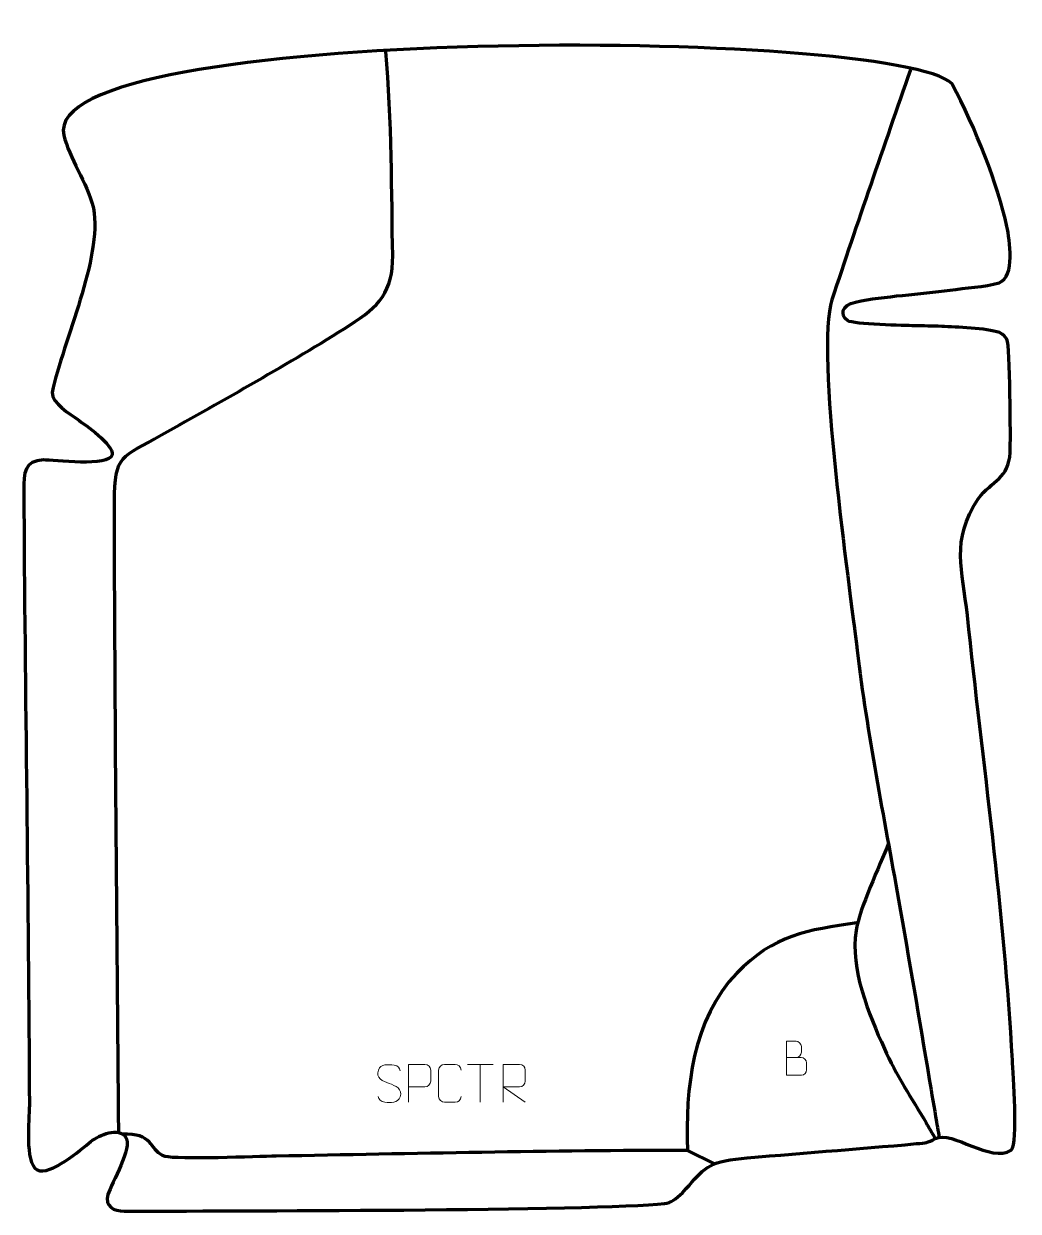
# Model space of a CAD drawing. Header units: millimetres. Extents: x -777 to -122, y -122 to 661.
import ezdxf

# ---------------------------------------------------------------- set-up
doc = ezdxf.new("R2010")
doc.units = ezdxf.units.MM
doc.header["$MEASUREMENT"] = 0
doc.layers.add('layer 2', color=7, linetype='Continuous')
doc.layers.add('layer 3', color=7, linetype='Continuous')

msp = doc.modelspace()

# ---------------------------------------------------------------- linework, layer by layer
at = {"layer": 'layer 2', "color": 142, "lineweight": 158}
for points, knots in [([(-714.5376, -69.9112), (-715.7089, 68.4492), (-717.2234, 207.0658), (-717.3669, 345.4137), (-717.3669, 345.4137), (-717.3999, 377.2907), (-712.6161, 374.6992), (-686.2857, 389.6606), (-686.2857, 389.6606), (-644.8381, 413.2118), (-602.4141, 436.5593), (-562.215, 462.071), (-562.215, 462.071), (-542.944, 474.3526), (-533.8564, 484.0313), (-534.0108, 507.8814), (-534.0108, 507.8814), (-534.7937, 547.1319), (-534.4867, 598.078), (-538.6473, 642.3173)], [0, 0, 0, 0, 0.16666667, 0.16666667, 0.16666667, 0.16666667, 0.33333333, 0.33333333, 0.33333333, 0.33333333, 0.5, 0.5, 0.5, 0.5, 0.66666667, 0.66666667, 0.66666667, 0.66666667, 1, 1, 1, 1]), ([(-192.8803, 630.2114), (-210.2556, 579.7358), (-227.9833, 529.3381), (-244.566, 478.6175), (-244.566, 478.6175), (-255.6193, 444.8091), (-232.8552, 289.749), (-227.9077, 247.8144), (-227.9077, 247.8144), (-221.3179, 192.5328), (-210.3646, 138.1585), (-200.6561, 83.3611), (-200.6561, 83.3611), (-193.6869, 44.0296), (-187.0482, 4.6438), (-180.3904, -34.7412), (-180.3904, -34.7412), (-178.8121, -44.0777), (-177.2338, -53.4142), (-175.6555, -62.7506), (-175.6555, -62.7506), (-175.2402, -65.2076), (-174.8248, -67.6646), (-174.4095, -70.1215), (-174.4095, -70.1215), (-174.4095, -70.1215), (-173.9111, -73.0699), (-173.9111, -73.0699)], [0, 0, 0, 0, 0.125, 0.125, 0.125, 0.125, 0.25, 0.25, 0.25, 0.25, 0.375, 0.375, 0.375, 0.375, 0.5, 0.5, 0.5, 0.5, 0.625, 0.625, 0.625, 0.625, 0.75, 0.75, 0.75, 0.75, 1, 1, 1, 1]), ([(-207.2629, 120.6509), (-213.0898, 106.1507), (-226.5499, 77.2525), (-228.6515, 63.2929), (-228.6515, 63.2929), (-232.5519, 37.3856), (-220.4553, 8.6615), (-210.0207, -14.6522), (-210.0207, -14.6522), (-202.4315, -31.6085), (-191.9102, -47.5167), (-182.4783, -63.5137), (-182.4783, -63.5137), (-180.4556, -66.9725), (-178.4332, -70.4315), (-176.4113, -73.8907)], [0, 0, 0, 0, 0.2, 0.2, 0.2, 0.2, 0.4, 0.4, 0.4, 0.4, 0.6, 0.6, 0.6, 0.6, 1, 1, 1, 1]), ([(-228.095, 68.167), (-260.4186, 63.7326), (-283.4703, 60.0171), (-307.2129, 35.1865), (-307.2129, 35.1865), (-336.332, 4.733), (-341.4581, -41.0346), (-339.6828, -81.6535)], [0, 0, 0, 0, 0.33333333, 0.33333333, 0.33333333, 0.33333333, 1, 1, 1, 1]), ([(-321.9455, -90.5326), (-321.9455, -90.5326), (-339.6828, -81.6535), (-339.6828, -81.6535), (-339.6828, -81.6535), (-429.9518, -81.7124), (-520.6047, -83.7525), (-610.8804, -85.4699), (-610.8804, -85.4699), (-623.0463, -85.7068), (-676.1784, -87.8141), (-683.945, -85.5915), (-683.945, -85.5915), (-693.778, -82.7775), (-691.3847, -70.9667), (-708.7374, -71.0059), (-708.7374, -71.0059), (-708.7374, -71.0059), (-711.956, -71.0132), (-711.956, -71.0132)], [0, 0, 0, 0, 0.16666667, 0.16666667, 0.16666667, 0.16666667, 0.33333333, 0.33333333, 0.33333333, 0.33333333, 0.5, 0.5, 0.5, 0.5, 0.66666667, 0.66666667, 0.66666667, 0.66666667, 1, 1, 1, 1])]:
    msp.add_open_spline(points, degree=3, knots=knots, dxfattribs=at)
at = {"layer": 'layer 2', "color": 250, "lineweight": 9}
for points, knots in [([(-274.5102, -20.4413), (-271.2512, -20.4409), (-267.9918, -20.4409), (-264.7321, -20.4413), (-264.7321, -20.4413), (-262.9628, -20.4568), (-261.2399, -22.0118), (-261.2399, -23.8476), (-261.2399, -23.8476), (-261.2402, -24.8584), (-261.2402, -27.5897), (-261.2399, -28.6008), (-261.2399, -28.6008), (-261.224, -30.2649), (-262.6053, -32.0687), (-264.6847, -32.0535), (-264.6847, -32.0535), (-267.9447, -32.0532), (-271.2044, -32.0532), (-274.4637, -32.0535), (-274.4637, -32.0535), (-274.4637, -24.6031), (-274.4637, -17.153), (-274.4637, -9.7032), (-274.4637, -9.7032), (-272.3376, -9.7032), (-270.2112, -9.7032), (-268.0847, -9.7032), (-268.0847, -9.7032), (-266.5792, -9.6874), (-264.7012, -11.3986), (-264.6853, -13.1563), (-264.6853, -13.1563), (-264.6857, -15.0069), (-264.6857, -15.1376), (-264.6853, -16.9885), (-264.6853, -16.9885), (-264.6699, -18.8391), (-266.3308, -20.4568), (-268.1312, -20.4413)], [0, 0, 0, 0, 0.09090909, 0.09090909, 0.09090909, 0.09090909, 0.18181818, 0.18181818, 0.18181818, 0.18181818, 0.27272727, 0.27272727, 0.27272727, 0.27272727, 0.36363636, 0.36363636, 0.36363636, 0.36363636, 0.45454545, 0.45454545, 0.45454545, 0.45454545, 0.54545455, 0.54545455, 0.54545455, 0.54545455, 0.63636364, 0.63636364, 0.63636364, 0.63636364, 0.72727273, 0.72727273, 0.72727273, 0.72727273, 0.81818182, 0.81818182, 0.81818182, 0.81818182, 1, 1, 1, 1]), ([(-536.3223, -37.4769), (-540.5706, -36.0065), (-545.4787, -34.2107), (-543.4736, -28.6904), (-543.4736, -28.6904), (-541.9701, -24.5505), (-536.7565, -24.939), (-533.1529, -25.5401), (-533.1529, -25.5401), (-530.2923, -26.0173), (-529.4276, -27.2305), (-529.117, -29.3146)], [0, 0, 0, 0, 0.25, 0.25, 0.25, 0.25, 0.5, 0.5, 0.5, 0.5, 1, 1, 1, 1]), ([(-523.6544, -49.9537), (-523.6544, -49.9537), (-523.6544, -25.0001), (-523.6544, -25.0001), (-523.6544, -25.0001), (-520.0594, -25.0001), (-516.4641, -25.0001), (-512.8687, -25.0001), (-512.8687, -25.0001), (-510.5435, -25.038), (-508.9861, -26.5281), (-508.9903, -28.8942), (-508.9903, -28.8942), (-508.9907, -30.9299), (-508.9907, -33.9892), (-508.9903, -36.0252), (-508.9903, -36.0252), (-508.9968, -37.9006), (-510.809, -39.8425), (-512.8186, -39.8616), (-512.8186, -39.8616), (-512.8186, -39.8616), (-523.6544, -39.8616), (-523.6544, -39.8616)], [0, 0, 0, 0, 0.14285714, 0.14285714, 0.14285714, 0.14285714, 0.28571429, 0.28571429, 0.28571429, 0.28571429, 0.42857143, 0.42857143, 0.42857143, 0.42857143, 0.57142857, 0.57142857, 0.57142857, 0.57142857, 0.71428571, 0.71428571, 0.71428571, 0.71428571, 1, 1, 1, 1]), ([(-488.8993, -46.1359), (-489.0391, -48.4593), (-490.7163, -49.9389), (-492.864, -49.9497), (-492.864, -49.9497), (-495.1959, -49.9493), (-497.5278, -49.9493), (-499.8593, -49.9497), (-499.8593, -49.9497), (-501.7843, -50.0551), (-503.7564, -48.1706), (-503.7452, -46.1533), (-503.7452, -46.1533), (-503.7448, -40.3832), (-503.7448, -34.6135), (-503.7452, -28.8442), (-503.7452, -28.8442), (-503.741, -26.7061), (-501.9943, -24.9869), (-499.8419, -25.0004), (-499.8419, -25.0004), (-497.5162, -25.0004), (-495.1901, -25.0004), (-492.864, -25.0004), (-492.864, -25.0004), (-490.9174, -24.9649), (-488.926, -26.4564), (-488.8993, -28.894)], [0, 0, 0, 0, 0.125, 0.125, 0.125, 0.125, 0.25, 0.25, 0.25, 0.25, 0.375, 0.375, 0.375, 0.375, 0.5, 0.5, 0.5, 0.5, 0.625, 0.625, 0.625, 0.625, 0.75, 0.75, 0.75, 0.75, 1, 1, 1, 1]), ([(-461.3075, -49.9536), (-461.3075, -49.9536), (-461.3075, -25.0001), (-461.3075, -25.0001), (-461.3075, -25.0001), (-457.7127, -25.0001), (-454.1172, -25.0001), (-450.522, -25.0001), (-450.522, -25.0001), (-448.1967, -25.0378), (-446.6394, -26.5278), (-446.6435, -28.8942), (-446.6435, -28.8942), (-446.6439, -30.9297), (-446.6439, -33.9891), (-446.6435, -36.0251), (-446.6435, -36.0251), (-446.65, -37.9006), (-448.4623, -39.8424), (-450.4718, -39.8615), (-450.4718, -39.8615), (-450.4718, -39.8615), (-461.3075, -39.8615), (-461.3075, -39.8615), (-461.3075, -39.8615), (-461.3075, -39.8615), (-446.6528, -49.9536), (-446.6528, -49.9536)], [0, 0, 0, 0, 0.125, 0.125, 0.125, 0.125, 0.25, 0.25, 0.25, 0.25, 0.375, 0.375, 0.375, 0.375, 0.5, 0.5, 0.5, 0.5, 0.625, 0.625, 0.625, 0.625, 0.75, 0.75, 0.75, 0.75, 1, 1, 1, 1]), ([(-536.3223, -37.477), (-532.3037, -39.1237), (-527.2742, -41.012), (-529.1082, -46.3723), (-529.1082, -46.3723), (-530.568, -50.6387), (-535.4788, -50.382), (-539.2049, -49.8273), (-539.2049, -49.8273), (-541.9549, -49.4175), (-543.1758, -48.204), (-543.5538, -46.0918)], [0, 0, 0, 0, 0.25, 0.25, 0.25, 0.25, 0.5, 0.5, 0.5, 0.5, 1, 1, 1, 1])]:
    msp.add_open_spline(points, degree=3, knots=knots, dxfattribs=at)
for points in [[(-484.8159, -25.0236), (-484.8159, -25.0236), (-467.8287, -25.0236), (-467.8287, -25.0236)], [(-476.3221, -49.9536), (-476.3221, -49.9536), (-476.3221, -25.0001), (-476.3221, -25.0001)]]:
    msp.add_open_spline(points, degree=3, dxfattribs=at)
at = {"layer": 'layer 3', "color": 242, "lineweight": 158}
msp.add_open_spline([(-165.2302, 620.7807), (-150.0683, 592.3739), (-135.1619, 554.5), (-129.1818, 527.0505), (-129.1818, 527.0505), (-127.4683, 518.3212), (-123.5235, 493.8446), (-134.4251, 489.9502), (-134.4251, 489.9502), (-143.8791, 487.0152), (-156.6286, 486.5686), (-166.6859, 485.1189), (-166.6859, 485.1189), (-186.2935, 482.2925), (-209.8329, 481.3201), (-229.0136, 477.2777), (-229.0136, 477.2777), (-238.5668, 475.2643), (-239.1333, 468.463), (-234.2236, 464.9834), (-234.2236, 464.9834), (-230.699, 462.4855), (-195.7565, 461.7616), (-190.3019, 461.6276), (-190.3019, 461.6276), (-184.2749, 461.4795), (-178.2217, 461.4027), (-172.1996, 461.1806), (-172.1996, 461.1806), (-162.4884, 460.7854), (-143.009, 460.1083), (-134.066, 457.1531), (-134.066, 457.1531), (-131.7367, 455.8421), (-130.2329, 454.3475), (-129.2777, 452.6895), (-129.2777, 452.6895), (-126.9484, 448.6465), (-126.8188, 385.6873), (-127.0597, 378.0308), (-127.0597, 378.0308), (-128.0931, 360.9867), (-138.6243, 359.9261), (-148.2883, 347.5723), (-148.2883, 347.5723), (-166.3841, 319.629), (-158.4991, 301.3049), (-155.3038, 270.6618), (-155.3038, 270.6618), (-144.9931, 173.3985), (-130.8722, 75.5301), (-125.6454, -22.1081), (-125.6454, -22.1081), (-125.1731, -31.0531), (-121.761, -76.8355), (-126.3433, -81.3841), (-126.3433, -81.3841), (-139.7804, -90.4144), (-165.3502, -68.0893), (-176.4113, -73.8907), (-176.4113, -73.8907), (-182.1613, -76.9065), (-181.9436, -76.5731), (-188.8631, -77.2091), (-188.8631, -77.2091), (-228.5171, -80.8259), (-268.3117, -83.6167), (-307.9185, -87.3192), (-307.9185, -87.3192), (-328.5265, -89.838), (-330.1254, -95.7249), (-343.1053, -109.518), (-343.1053, -109.518), (-347.2413, -113.6661), (-350.8789, -116.1636), (-354.8229, -116.6036), (-354.8229, -116.6036), (-399.5222, -121.5898), (-649.9241, -121.4018), (-710.9527, -121.6991), (-710.9527, -121.6991), (-717.8791, -121.7328), (-723.9156, -118.4046), (-721.6846, -110.6836), (-721.6846, -110.6836), (-719.1906, -103.0218), (-705.355, -79.6594), (-709.8037, -73.1473), (-709.8037, -73.1473), (-714.8136, -65.8139), (-727.3934, -71.4854), (-732.9083, -75.8251), (-732.9083, -75.8251), (-739.7725, -81.2265), (-759.4345, -98.6131), (-768.3675, -94.5493), (-768.3675, -94.5493), (-776.7423, -89.4452), (-773.5406, -61.2935), (-773.4562, -52.1686), (-773.4562, -52.1686), (-773.9974, 83.0944), (-776.4357, 218.3375), (-777.1198, 353.5571), (-777.1198, 353.5571), (-777.1737, 364.2294), (-776.7206, 373.0659), (-764.2345, 373.1892), (-764.2345, 373.1892), (-757.5137, 373.2555), (-720.5891, 368.3074), (-718.928, 376.6615), (-718.928, 376.6615), (-717.6227, 383.2266), (-737.2389, 396.705), (-741.5845, 399.8203), (-741.5845, 399.8203), (-746.668, 403.424), (-758.6126, 410.6378), (-758.4075, 417.7177), (-758.4075, 417.7177), (-751.156, 452.474), (-725.3654, 505.6739), (-731.2359, 539.0093), (-731.2359, 539.0093), (-735.584, 556.4827), (-747.3165, 571.964), (-750.7403, 587.1913), (-750.7403, 587.1913), (-767.2434, 660.5884), (-202.066, 658.1432), (-165.3528, 620.9572), (-165.3528, 620.9572), (-165.3528, 620.9572), (-165.2302, 620.7807), (-165.2302, 620.7807)], degree=3, knots=[0, 0, 0, 0, 0.02857143, 0.02857143, 0.02857143, 0.02857143, 0.05714286, 0.05714286, 0.05714286, 0.05714286, 0.08571429, 0.08571429, 0.08571429, 0.08571429, 0.11428571, 0.11428571, 0.11428571, 0.11428571, 0.14285714, 0.14285714, 0.14285714, 0.14285714, 0.17142857, 0.17142857, 0.17142857, 0.17142857, 0.2, 0.2, 0.2, 0.2, 0.22857143, 0.22857143, 0.22857143, 0.22857143, 0.25714286, 0.25714286, 0.25714286, 0.25714286, 0.28571429, 0.28571429, 0.28571429, 0.28571429, 0.31428571, 0.31428571, 0.31428571, 0.31428571, 0.34285714, 0.34285714, 0.34285714, 0.34285714, 0.37142857, 0.37142857, 0.37142857, 0.37142857, 0.4, 0.4, 0.4, 0.4, 0.42857143, 0.42857143, 0.42857143, 0.42857143, 0.45714286, 0.45714286, 0.45714286, 0.45714286, 0.48571429, 0.48571429, 0.48571429, 0.48571429, 0.51428571, 0.51428571, 0.51428571, 0.51428571, 0.54285714, 0.54285714, 0.54285714, 0.54285714, 0.57142857, 0.57142857, 0.57142857, 0.57142857, 0.6, 0.6, 0.6, 0.6, 0.62857143, 0.62857143, 0.62857143, 0.62857143, 0.65714286, 0.65714286, 0.65714286, 0.65714286, 0.68571429, 0.68571429, 0.68571429, 0.68571429, 0.71428571, 0.71428571, 0.71428571, 0.71428571, 0.74285714, 0.74285714, 0.74285714, 0.74285714, 0.77142857, 0.77142857, 0.77142857, 0.77142857, 0.8, 0.8, 0.8, 0.8, 0.82857143, 0.82857143, 0.82857143, 0.82857143, 0.85714286, 0.85714286, 0.85714286, 0.85714286, 0.88571429, 0.88571429, 0.88571429, 0.88571429, 0.91428571, 0.91428571, 0.91428571, 0.91428571, 0.94285714, 0.94285714, 0.94285714, 0.94285714, 1, 1, 1, 1], dxfattribs=at)

doc.saveas('drawing.dxf')
